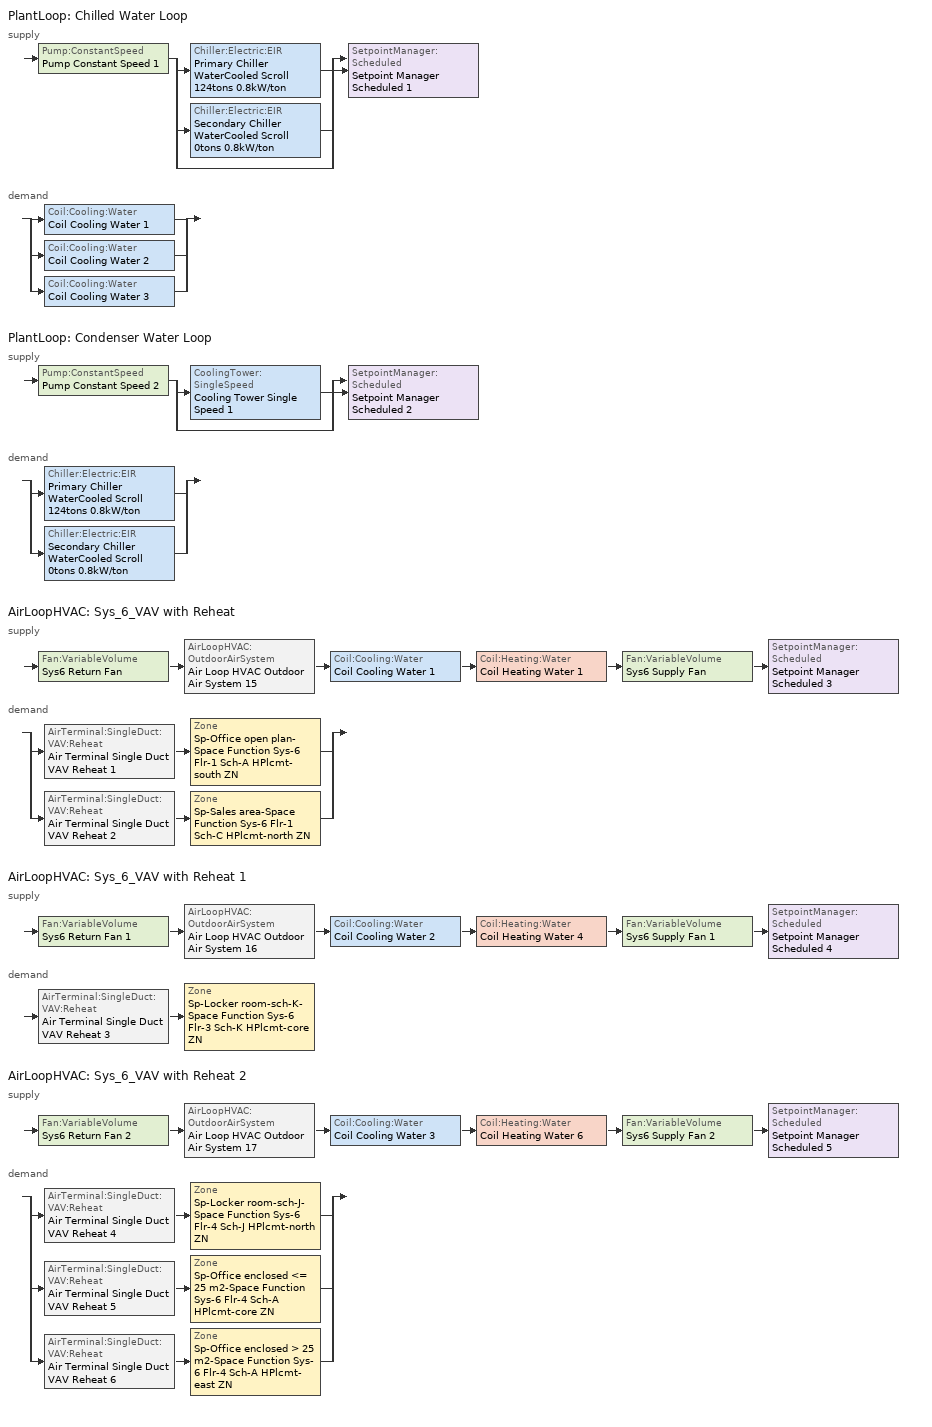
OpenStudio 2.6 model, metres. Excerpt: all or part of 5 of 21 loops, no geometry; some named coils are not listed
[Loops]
PlantLoop 'Chilled Water Loop'
 supply: Pump:ConstantSpeed 'Pump Constant Speed 1' > split
  | Chiller:Electric:EIR 'Primary Chiller WaterCooled Scroll 124tons 0.8kW/ton'
  | Chiller:Electric:EIR 'Secondary Chiller WaterCooled Scroll 0tons 0.8kW/ton'
  | bypass
  join > SetpointManager:Scheduled 'Setpoint Manager Scheduled 1'
 demand: split
  | Coil:Cooling:Water 'Coil Cooling Water 1'
  | Coil:Cooling:Water 'Coil Cooling Water 2'
  | Coil:Cooling:Water 'Coil Cooling Water 3'
PlantLoop 'Condenser Water Loop'
 supply: Pump:ConstantSpeed 'Pump Constant Speed 2' > split
  | CoolingTower:SingleSpeed 'Cooling Tower Single Speed 1'
  | bypass
  join > SetpointManager:Scheduled 'Setpoint Manager Scheduled 2'
 demand: split
  | Chiller:Electric:EIR 'Primary Chiller WaterCooled Scroll 124tons 0.8kW/ton'
  | Chiller:Electric:EIR 'Secondary Chiller WaterCooled Scroll 0tons 0.8kW/ton'
AirLoopHVAC 'Sys_6_VAV with Reheat'
 supply: Fan:VariableVolume 'Sys6 Return Fan' > AirLoopHVAC:OutdoorAirSystem 'Air Loop HVAC Outdoor Air System 15' > Coil:Cooling:Water 'Coil Cooling Water 1' > Coil:Heating:Water 'Coil Heating Water 1' > Fan:VariableVolume 'Sys6 Supply Fan' > SetpointManager:Scheduled 'Setpoint Manager Scheduled 3'
 demand: split
  | AirTerminal:SingleDuct:VAV:Reheat 'Air Terminal Single Duct VAV Reheat 1' > Zone 'Sp-Office open plan-Space Function Sys-6 Flr-1 Sch-A HPlcmt-south ZN'
  | AirTerminal:SingleDuct:VAV:Reheat 'Air Terminal Single Duct VAV Reheat 2' > Zone 'Sp-Sales area-Space Function Sys-6 Flr-1 Sch-C HPlcmt-north ZN'
AirLoopHVAC 'Sys_6_VAV with Reheat 1'
 supply: Fan:VariableVolume 'Sys6 Return Fan 1' > AirLoopHVAC:OutdoorAirSystem 'Air Loop HVAC Outdoor Air System 16' > Coil:Cooling:Water 'Coil Cooling Water 2' > Coil:Heating:Water 'Coil Heating Water 4' > Fan:VariableVolume 'Sys6 Supply Fan 1' > SetpointManager:Scheduled 'Setpoint Manager Scheduled 4'
 demand: AirTerminal:SingleDuct:VAV:Reheat 'Air Terminal Single Duct VAV Reheat 3' > Zone 'Sp-Locker room-sch-K-Space Function Sys-6 Flr-3 Sch-K HPlcmt-core ZN'
AirLoopHVAC 'Sys_6_VAV with Reheat 2'
 supply: Fan:VariableVolume 'Sys6 Return Fan 2' > AirLoopHVAC:OutdoorAirSystem 'Air Loop HVAC Outdoor Air System 17' > Coil:Cooling:Water 'Coil Cooling Water 3' > Coil:Heating:Water 'Coil Heating Water 6' > Fan:VariableVolume 'Sys6 Supply Fan 2' > SetpointManager:Scheduled 'Setpoint Manager Scheduled 5'
 demand: split
  | AirTerminal:SingleDuct:VAV:Reheat 'Air Terminal Single Duct VAV Reheat 4' > Zone 'Sp-Locker room-sch-J-Space Function Sys-6 Flr-4 Sch-J HPlcmt-north ZN'
  | AirTerminal:SingleDuct:VAV:Reheat 'Air Terminal Single Duct VAV Reheat 5' > Zone 'Sp-Office enclosed <= 25 m2-Space Function Sys-6 Flr-4 Sch-A HPlcmt-core ZN'
  | AirTerminal:SingleDuct:VAV:Reheat 'Air Terminal Single Duct VAV Reheat 6' > Zone 'Sp-Office enclosed > 25 m2-Space Function Sys-6 Flr-4 Sch-A HPlcmt-east ZN'
[Sizing:Zone] Zone Cooling Design Supply Air Temperature Input Method=SupplyAirTemperature; Zone Cooling Design Supply Air Temperature {C}=13; Zone Cooling Design Supply Air Temperature Difference {deltaC}=11.11; Zone Heating Design Supply Air Temperature Input Method=SupplyAirTemperature; Zone Heating Design Supply Air Temperature {C}=43; Zone Heating Design Supply Air Temperature Difference {deltaC}=11.11; Zone Cooling Design Supply Air Humidity Ratio {kg-H2O/kg-air}=0.0085; Zone Heating Design Supply Air Humidity Ratio {kg-H2O/kg-air}=0.008; Zone Heating Sizing Factor=1.3; Zone Cooling Sizing Factor=1.1; Cooling Design Air Flow Method=DesignDay; Heating Design Air Flow Method=DesignDay; Account for Dedicated Outdoor Air System=No; Dedicated Outdoor Air System Control Strategy=NeutralSupplyAir; Dedicated Outdoor Air Low Setpoint Temperature for Design {C}=autosize; Dedicated Outdoor Air High Setpoint Temperature for Design {C}=autosize
Sp-Office open plan-Space Function Sys-6 Flr-1 Sch-A HPlcmt-south ZN; Sp-Sales area-Space Function Sys-6 Flr-1 Sch-C HPlcmt-north ZN; Sp-Locker room-sch-K-Space Function Sys-6 Flr-3 Sch-K HPlcmt-core ZN; Sp-Locker room-sch-J-Space Function Sys-6 Flr-4 Sch-J HPlcmt-north ZN; Sp-Office enclosed > 25 m2-Space Function Sys-6 Flr-4 Sch-A HPlcmt-east ZN; Sp-Office enclosed <= 25 m2-Space Function Sys-6 Flr-4 Sch-A HPlcmt-core ZN
[Zone equipment]
Sp-Office open plan-Space Function Sys-6 Flr-1 Sch-A HPlcmt-south ZN: Air Terminal Single Duct VAV Reheat 1, Zone HVAC Baseboard Convective Water 15
Sp-Sales area-Space Function Sys-6 Flr-1 Sch-C HPlcmt-north ZN: Air Terminal Single Duct VAV Reheat 2, Zone HVAC Baseboard Convective Water 16
Sp-Locker room-sch-K-Space Function Sys-6 Flr-3 Sch-K HPlcmt-core ZN: Air Terminal Single Duct VAV Reheat 3, Zone HVAC Baseboard Convective Water 17
Sp-Locker room-sch-J-Space Function Sys-6 Flr-4 Sch-J HPlcmt-north ZN: Air Terminal Single Duct VAV Reheat 4, Zone HVAC Baseboard Convective Water 18
Sp-Office enclosed > 25 m2-Space Function Sys-6 Flr-4 Sch-A HPlcmt-east ZN: Air Terminal Single Duct VAV Reheat 6, Zone HVAC Baseboard Convective Water 20
Sp-Office enclosed <= 25 m2-Space Function Sys-6 Flr-4 Sch-A HPlcmt-core ZN: Air Terminal Single Duct VAV Reheat 5, Zone HVAC Baseboard Convective Water 19
[PlantLoop] Glycol Concentration=0; Plant Loop Volume {m3}=Autocalculate; Load Distribution Scheme=Optimal
Chilled Water Loop; Condenser Water Loop
[Sizing:Plant] Loop Design Temperature Difference {deltaC}=6; Sizing Option=NonCoincident; Zone Timesteps in Averaging Window=1; Coincident Sizing Factor Mode=None
Name | Loop Type | Design Loop Exit Temperature {C}
Chilled Water Loop | Cooling | 7
Condenser Water Loop | Condenser | 29
[AirLoopHVAC] Design Supply Air Flow Rate {m3/s}=AutoSize
Name | Availability Schedule
Sys_6_VAV with Reheat | Sys_6_VAV with Reheat Occ Sch
Sys_6_VAV with Reheat 1 | Sys_6_VAV with Reheat 1 Occ Sch
Sys_6_VAV with Reheat 2 | Sys_6_VAV with Reheat 2 Occ Sch
[Sizing:System] Type of Load to Size On=Sensible; Design Outdoor Air Flow Rate {m3/s}=Autosize; Minimum System Air Flow Ratio=0.3; Preheat Design Temperature {C}=7; Preheat Design Humidity Ratio {kg-H2O/kg-Air}=0.008; Precool Design Temperature {C}=12.8; Precool Design Humidity Ratio {kg-H2O/kg-Air}=0.008; Central Cooling Design Supply Air Temperature {C}=13; Central Heating Design Supply Air Temperature {C}=13.1; Sizing Option=NonCoincident; 100% Outdoor Air in Cooling=No; 100% Outdoor Air in Heating=No; Central Cooling Design Supply Air Humidity Ratio {kg-H2O/kg-Air}=0.0085; Central Heating Design Supply Air Humidity Ratio {kg-H2O/kg-Air}=0.008; Cooling Design Air Flow Method=DesignDay; Cooling Design Air Flow Rate {m3/s}=0; Heating Design Air Flow Method=DesignDay; Heating Design Air Flow Rate {m3/s}=0; System Outdoor Air Method=ZoneSum; Zone Maximum Outdoor Air Fraction=1; Cooling Supply Air Flow Rate Per Floor Area {m3/s-m2}=0.00996765; Cooling Fraction of Autosized Cooling Supply Air Flow Rate=1; Cooling Supply Air Flow Rate Per Unit Cooling Capacity {m3/s-W}=3.94755e-05; Heating Supply Air Flow Rate Per Floor Area {m3/s-m2}=0.00996765; Heating Fraction of Autosized Heating Supply Air Flow Rate=1; Heating Fraction of Autosized Cooling Supply Air Flow Rate=1; Heating Supply Air Flow Rate Per Unit Heating Capacity {m3/s-W}=3.15882e-05; Cooling Design Capacity Method=CoolingDesignCapacity; Cooling Design Capacity {W}=autosize; Cooling Design Capacity Per Floor Area {W/m2}=234.7; Fraction of Autosized Cooling Design Capacity=1; Heating Design Capacity Method=HeatingDesignCapacity; Heating Design Capacity {W}=autosize; Heating Design Capacity Per Floor Area {W/m2}=157; Fraction of Autosized Heating Design Capacity=1; Central Cooling Capacity Control Method=OnOff
Sys_6_VAV with Reheat; Sys_6_VAV with Reheat 1; Sys_6_VAV with Reheat 2
[Controller:OutdoorAir] Minimum Outdoor Air Flow Rate {m3/s}=autosize; Maximum Outdoor Air Flow Rate {m3/s}=Autosize; Economizer Control Type=DifferentialEnthalpy; Economizer Control Action Type=ModulateFlow; Lockout Type=NoLockout; Minimum Limit Type=FixedMinimum; High Humidity Control=No; Heat Recovery Bypass Control Type=BypassWhenOAFlowGreaterThanMinimum
Name | Minimum Outdoor Air Schedule | Controller Mechanical Ventilation
Controller Outdoor Air 15 | Sys_6_VAV with Reheat Occ Sch | Controller Mechanical Ventilation 15
Controller Outdoor Air 16 | Sys_6_VAV with Reheat 1 Occ Sch | Controller Mechanical Ventilation 16
Controller Outdoor Air 17 | Sys_6_VAV with Reheat 2 Occ Sch | Controller Mechanical Ventilation 17
[Controller:MechanicalVentilation] Availability Schedule=Always On Discrete; System Outdoor Air Method=ZoneSum
Controller Mechanical Ventilation 15; Controller Mechanical Ventilation 16; Controller Mechanical Ventilation 17
[AirLoopHVAC:OutdoorAirSystem]
Name | Controller
Air Loop HVAC Outdoor Air System 15 | Controller Outdoor Air 15
Air Loop HVAC Outdoor Air System 16 | Controller Outdoor Air 16
Air Loop HVAC Outdoor Air System 17 | Controller Outdoor Air 17
[Pump:ConstantSpeed] Rated Flow Rate {m3/s}=autosize; Rated Pump Head {Pa}=179352; Rated Power Consumption {W}=autosize; Fraction of Motor Inefficiencies to Fluid Stream=0; Pump Control Type=Intermittent; Design Power Sizing Method=PowerPerFlowPerPressure; Design Electric Power per Unit Flow Rate {W/(m3/s)}=348701.1
Name | Motor Efficiency | Design Shaft Power per Unit Flow Rate per Unit Head {W-s/m3-Pa}
Pump Constant Speed 1 | 0.917 | 1.79522
Pump Constant Speed 2 | 0.924 | 1.55051
[Chiller:Electric:EIR] Cooling Capacity Function of Temperature Curve=WaterCooled_Scroll_CAPFT_NECB2011; Electric Input to Cooling Output Ratio Function of Temperature Curve=WaterCooled_Scroll_EIRFT_NECB2011; Electric Input to Cooling Output Ratio Function of Part Load Ratio Curve=WaterCooled_Scroll_EIRFPLR_NECB2011; Minimum Part Load Ratio=0.25; Minimum Unloading Ratio=0.25; Condenser Type=WaterCooled; Chiller Flow Mode=LeavingSetpointModulated; Design Heat Recovery Water Flow Rate {m3/s}=0; Sizing Factor=1; Basin Heater Capacity {W/K}=0; Basin Heater Setpoint Temperature {C}=10
Name | Reference Capacity {W} | Reference COP {W/W}
Primary Chiller WaterCooled Scroll 124tons 0.8kW/ton | 434381 | 4.54393
Secondary Chiller WaterCooled Scroll 0tons 0.8kW/ton | 0.001 | 4.5032
[SetpointManager:Scheduled] Control Variable=Temperature
Name | Schedule
Setpoint Manager Scheduled 1 | CHW Temp
Setpoint Manager Scheduled 2 | CW Temp
Setpoint Manager Scheduled 3 | Supply Air Temp
Setpoint Manager Scheduled 4 | Supply Air Temp 1
Setpoint Manager Scheduled 5 | Supply Air Temp 2
[CoolingTower:SingleSpeed]
Cooling Tower Single Speed 1: Design Water Flow Rate {m3/s}=autosize; Design Air Flow Rate {m3/s}=autosize; Fan Power at Design Air Flow Rate {W}=6889.69; U-Factor Times Area Value at Design Air Flow Rate {W/K}=autosize; Air Flow Rate in Free Convection Regime {m3/s}=autosize; U-Factor Times Area Value at Free Convection Air Flow Rate {W/K}=autosize; Performance Input Method=UFactorTimesAreaAndDesignWaterFlowRate; Free Convection Capacity {W}=0; Basin Heater Capacity {W/K}=0; Evaporation Loss Mode=LossFactor; Evaporation Loss Factor {percent/K}=0.2; Drift Loss Percent {percent}=0.008; Blowdown Calculation Mode=ConcentrationRatio; Blowdown Concentration Ratio=3; Capacity Control=FanCycling; Number of Cells=1; Cell Control=MinimalCell; Cell Minimum  Water Flow Rate Fraction=0.33; Cell Maximum Water Flow Rate Fraction=2.5; Sizing Factor=1; Free Convection Air Flow Rate Sizing Factor=0.1; Free Convection U-Factor Times Area Value Sizing Factor=0.1; Heat Rejection Capacity and Nominal Capacity Sizing Ratio=1.25; Free Convection Nominal Capacity Sizing Factor=0.1; Design Inlet Air Dry-Bulb Temperature {C}=35; Design Inlet Air Wet-Bulb Temperature {C}=24; Design Approach Temperature {deltaC}=5; Design Range Temperature {deltaC}=6
[Fan:VariableVolume] Availability Schedule=Always On Discrete; Maximum Flow Rate {m3/s}=Autosize; Fan Power Minimum Flow Rate Input Method=Fraction; Fan Power Minimum Air Flow Rate {m3/s}=0; Motor In Airstream Fraction=1; Fan Power Coefficient 5=0
Name | Fan Efficiency | Pressure Rise {Pa} | Fan Power Minimum Flow Fraction | Motor Efficiency | Fan Power Coefficient 1 | Fan Power Coefficient 2 | Fan Power Coefficient 3 | Fan Power Coefficient 4
Sys6 Supply Fan; Sys6 Supply Fan 1 | 0.549965 | 1000 | 0.68 | 0.8461 | -2.4176 | 9.5874 | -11.559 | 5.4009
Sys6 Return Fan; Sys6 Return Fan 1; Sys6 Return Fan 2 | 0.299975 | 250 | 0.68 | 0.4615 | -2.4176 | 9.5874 | -11.559 | 5.4009
Sys6 Supply Fan 2 | 0.549965 | 1000 | 0.5 | 0.8461 | -4.1457 | 16.803 | -19.471 | 7.8488
[Coil:Cooling:Water] Availability Schedule=Always On Discrete
Coil Cooling Water 1; Coil Cooling Water 2; Coil Cooling Water 3
[Controller:WaterCoil] Action=Reverse; Minimum Actuated Flow {m3/s}=0
Name | Water Coil
Controller Water Coil 2 | Coil Cooling Water 1
Controller Water Coil 6 | Coil Cooling Water 2
Controller Water Coil 9 | Coil Cooling Water 3
[AirTerminal:SingleDuct:VAV:Reheat] Availability Schedule=Always On Discrete; Maximum Air Flow Rate {m3/s}=AutoSize; Zone Minimum Air Flow Input Method=Constant; Constant Minimum Air Flow Fraction=0.3; Maximum Hot Water or Steam Flow Rate {m3/s}=AutoSize; Minimum Hot Water or Steam Flow Rate {m3/s}=0; Convergence Tolerance=0.001; Damper Heating Action=Normal; Maximum Flow per Zone Floor Area During Reheat {m3/s-m2}=AutoSize; Control For Outdoor Air=No
Name | Fixed Minimum Air Flow Rate {m3/s} | Reheat Coil | Maximum Flow Fraction During Reheat | Maximum Reheat Air Temperature {C}
Air Terminal Single Duct VAV Reheat 1 | 3.75 | Coil Heating Water 2 | 0.5 | 43
Air Terminal Single Duct VAV Reheat 2 | 3.75 | Coil Heating Water 3 | 0.5 | 43
Air Terminal Single Duct VAV Reheat 3 | 5 | Coil Heating Water 5 | AutoSize | 18
Air Terminal Single Duct VAV Reheat 4 | 3.75 | Coil Heating Water 7 | 0.5 | 43
Air Terminal Single Duct VAV Reheat 5 | 5 | Coil Heating Water 8 | 0.5 | 43
Air Terminal Single Duct VAV Reheat 6 | 3.75 | Coil Heating Water 9 | 0.5 | 43
[Schedule:Ruleset]
Name | Default Day Schedule | Summer Design Day Schedule | Winter Design Day Schedule
CHW Temp | Schedule Day 3
CW Temp | Schedule Day 4
Supply Air Temp | Supply Air Temp Default
Supply Air Temp 1 | Supply Air Temp Default 1
Supply Air Temp 2 | Supply Air Temp Default 2
Sys_6_VAV with Reheat Occ Sch | Sys_6_VAV with Reheat Occ Sch Default | Sys_6_VAV with Reheat Occ Sch Summer Design Day | Sys_6_VAV with Reheat Occ Sch Winter Design Day
Sys_6_VAV with Reheat 1 Occ Sch | Sys_6_VAV with Reheat 1 Occ Sch Default | Sys_6_VAV with Reheat 1 Occ Sch Summer Design Day | Sys_6_VAV with Reheat 1 Occ Sch Winter Design Day
Sys_6_VAV with Reheat 2 Occ Sch | Sys_6_VAV with Reheat 2 Occ Sch Default | Sys_6_VAV with Reheat 2 Occ Sch Summer Design Day | Sys_6_VAV with Reheat 2 Occ Sch Winter Design Day
[Schedule:Day]
Schedule Day 3; wkdCHW Temp 1; satCHW Temp 1; sunCHW Temp 1: 1, 0, 7, 2, 0, 7, 3, 0, 7, 4, 0, 7, 5, 0, 7, 6, 0, 7, 7, 0, 7, 8, 0, 7, 9, 0, 7, 10, 0, 7, 11, 0, 7, 12, 0, 7, 13, 0, 7, 14, 0, 7, 15, 0, 7, 16, 0, 7, 17, 0, 7, 18, 0, 7, 19, 0, 7, 20, 0, 7, 21, 0, 7, 22, 0, 7, 23, 0, 7, 24, 0, 7
Schedule Day 4; wkdCW Temp 1; satCW Temp 1; sunCW Temp 1: 1, 0, 29, 2, 0, 29, 3, 0, 29, 4, 0, 29, 5, 0, 29, 6, 0, 29, 7, 0, 29, 8, 0, 29, 9, 0, 29, 10, 0, 29, 11, 0, 29, 12, 0, 29, 13, 0, 29, 14, 0, 29, 15, 0, 29, 16, 0, 29, 17, 0, 29, 18, 0, 29, 19, 0, 29, 20, 0, 29, 21, 0, 29, 22, 0, 29, 23, 0, 29, 24, 0, 29
Supply Air Temp Default; Supply Air Temp Default 1; Supply Air Temp Default 2: 24, 0, 13
Sys_6_VAV with Reheat Occ Sch Default; Sys_6_VAV with Reheat Occ Sch Winter Design Day; Sys_6_VAV with Reheat Occ Sch Summer Design Day; Sys_6_VAV with Reheat 1 Occ Sch Default; Sys_6_VAV with Reheat 1 Occ Sch Winter Design Day; Sys_6_VAV with Reheat 1 Occ Sch Summer Design Day; Sys_6_VAV with Reheat 2 Occ Sch Default; Sys_6_VAV with Reheat 2 Occ Sch Winter Design Day; Sys_6_VAV with Reheat 2 Occ Sch Summer Design Day; Sys_6_VAV with Reheat 2 Occ Sch Monday; Sys_6_VAV with Reheat 2 Occ Sch Tuesday; Sys_6_VAV with Reheat 2 Occ Sch Wednesday; Sys_6_VAV with Reheat 2 Occ Sch Thursday; Sys_6_VAV with Reheat 2 Occ Sch Friday; Sys_6_VAV with Reheat 2 Occ Sch Saturday; Sys_6_VAV with Reheat 2 Occ Sch Sunday: 24, 0, 1
Sys_6_VAV with Reheat Occ Sch Monday; Sys_6_VAV with Reheat Occ Sch Tuesday; Sys_6_VAV with Reheat Occ Sch Wednesday; Sys_6_VAV with Reheat Occ Sch Thursday; Sys_6_VAV with Reheat Occ Sch Friday: 8, 0, 0, 21, 0, 1, 24, 0, 0
Sys_6_VAV with Reheat Occ Sch Saturday; Sys_6_VAV with Reheat Occ Sch Sunday: 10, 0, 0, 19, 0, 1, 24, 0, 0
Sys_6_VAV with Reheat 1 Occ Sch Monday; Sys_6_VAV with Reheat 1 Occ Sch Tuesday; Sys_6_VAV with Reheat 1 Occ Sch Wednesday; Sys_6_VAV with Reheat 1 Occ Sch Thursday; Sys_6_VAV with Reheat 1 Occ Sch Friday; Sys_6_VAV with Reheat 1 Occ Sch Saturday; Sys_6_VAV with Reheat 1 Occ Sch Sunday: 6, 0, 0, 20, 0, 1, 24, 0, 0
[Schedule:Rule] Date Specification Type=DateRange; Start Month=1; Start Day=1; End Month=12
Name | Schedule Ruleset | Rule Order | Day Schedule | Apply Sunday | Apply Monday | Apply Tuesday | Apply Wednesday | Apply Thursday | Apply Friday | Apply Saturday | End Day
wkdCHW Temp rule | CHW Temp | 2 | wkdCHW Temp 1 | No | Yes | Yes | Yes | Yes | Yes | No | 31
satCHW Temprule | CHW Temp | 1 | satCHW Temp 1 | No | No | No | No | No | No | Yes | 31
sunCHW Temprule | CHW Temp | 0 | sunCHW Temp 1 | Yes | No | No | No | No | No | No | 31
wkdCW Temp rule | CW Temp | 2 | wkdCW Temp 1 | No | Yes | Yes | Yes | Yes | Yes | No | 31
satCW Temprule | CW Temp | 1 | satCW Temp 1 | No | No | No | No | No | No | Yes | 31
sunCW Temprule | CW Temp | 0 | sunCW Temp 1 | Yes | No | No | No | No | No | No | 31
Sys_6_VAV with Reheat Occ Sch Monday Rule | Sys_6_VAV with Reheat Occ Sch | 6 | Sys_6_VAV with Reheat Occ Sch Monday |  | Yes |  |  |  |  |  | 25
Sys_6_VAV with Reheat Occ Sch Tuesday Rule | Sys_6_VAV with Reheat Occ Sch | 5 | Sys_6_VAV with Reheat Occ Sch Tuesday |  |  | Yes |  |  |  |  | 26
Sys_6_VAV with Reheat Occ Sch Wednesday Rule | Sys_6_VAV with Reheat Occ Sch | 4 | Sys_6_VAV with Reheat Occ Sch Wednesday |  |  |  | Yes |  |  |  | 27
Sys_6_VAV with Reheat Occ Sch Thursday Rule | Sys_6_VAV with Reheat Occ Sch | 3 | Sys_6_VAV with Reheat Occ Sch Thursday |  |  |  |  | Yes |  |  | 28
Sys_6_VAV with Reheat Occ Sch Friday Rule | Sys_6_VAV with Reheat Occ Sch | 2 | Sys_6_VAV with Reheat Occ Sch Friday |  |  |  |  |  | Yes |  | 29
Sys_6_VAV with Reheat Occ Sch Saturday Rule | Sys_6_VAV with Reheat Occ Sch | 1 | Sys_6_VAV with Reheat Occ Sch Saturday |  |  |  |  |  |  | Yes | 30
Sys_6_VAV with Reheat Occ Sch Sunday Rule | Sys_6_VAV with Reheat Occ Sch | 0 | Sys_6_VAV with Reheat Occ Sch Sunday | Yes |  |  |  |  |  |  | 31
Sys_6_VAV with Reheat 1 Occ Sch Monday Rule | Sys_6_VAV with Reheat 1 Occ Sch | 6 | Sys_6_VAV with Reheat 1 Occ Sch Monday |  | Yes |  |  |  |  |  | 25
Sys_6_VAV with Reheat 1 Occ Sch Tuesday Rule | Sys_6_VAV with Reheat 1 Occ Sch | 5 | Sys_6_VAV with Reheat 1 Occ Sch Tuesday |  |  | Yes |  |  |  |  | 26
Sys_6_VAV with Reheat 1 Occ Sch Wednesday Rule | Sys_6_VAV with Reheat 1 Occ Sch | 4 | Sys_6_VAV with Reheat 1 Occ Sch Wednesday |  |  |  | Yes |  |  |  | 27
Sys_6_VAV with Reheat 1 Occ Sch Thursday Rule | Sys_6_VAV with Reheat 1 Occ Sch | 3 | Sys_6_VAV with Reheat 1 Occ Sch Thursday |  |  |  |  | Yes |  |  | 28
Sys_6_VAV with Reheat 1 Occ Sch Friday Rule | Sys_6_VAV with Reheat 1 Occ Sch | 2 | Sys_6_VAV with Reheat 1 Occ Sch Friday |  |  |  |  |  | Yes |  | 29
Sys_6_VAV with Reheat 1 Occ Sch Saturday Rule | Sys_6_VAV with Reheat 1 Occ Sch | 1 | Sys_6_VAV with Reheat 1 Occ Sch Saturday |  |  |  |  |  |  | Yes | 30
Sys_6_VAV with Reheat 1 Occ Sch Sunday Rule | Sys_6_VAV with Reheat 1 Occ Sch | 0 | Sys_6_VAV with Reheat 1 Occ Sch Sunday | Yes |  |  |  |  |  |  | 31
Sys_6_VAV with Reheat 2 Occ Sch Monday Rule | Sys_6_VAV with Reheat 2 Occ Sch | 6 | Sys_6_VAV with Reheat 2 Occ Sch Monday |  | Yes |  |  |  |  |  | 25
Sys_6_VAV with Reheat 2 Occ Sch Tuesday Rule | Sys_6_VAV with Reheat 2 Occ Sch | 5 | Sys_6_VAV with Reheat 2 Occ Sch Tuesday |  |  | Yes |  |  |  |  | 26
Sys_6_VAV with Reheat 2 Occ Sch Wednesday Rule | Sys_6_VAV with Reheat 2 Occ Sch | 4 | Sys_6_VAV with Reheat 2 Occ Sch Wednesday |  |  |  | Yes |  |  |  | 27
Sys_6_VAV with Reheat 2 Occ Sch Thursday Rule | Sys_6_VAV with Reheat 2 Occ Sch | 3 | Sys_6_VAV with Reheat 2 Occ Sch Thursday |  |  |  |  | Yes |  |  | 28
Sys_6_VAV with Reheat 2 Occ Sch Friday Rule | Sys_6_VAV with Reheat 2 Occ Sch | 2 | Sys_6_VAV with Reheat 2 Occ Sch Friday |  |  |  |  |  | Yes |  | 29
Sys_6_VAV with Reheat 2 Occ Sch Saturday Rule | Sys_6_VAV with Reheat 2 Occ Sch | 1 | Sys_6_VAV with Reheat 2 Occ Sch Saturday |  |  |  |  |  |  | Yes | 30
Sys_6_VAV with Reheat 2 Occ Sch Sunday Rule | Sys_6_VAV with Reheat 2 Occ Sch | 0 | Sys_6_VAV with Reheat 2 Occ Sch Sunday | Yes |  |  |  |  |  |  | 31
[Schedule:Constant]
Always On Discrete: Value=1
[Curve:Biquadratic] Minimum Value of x=5; Maximum Value of x=10; Minimum Value of y=24; Maximum Value of y=35
Name | Coefficient1 Constant | Coefficient2 x | Coefficient3 x**2 | Coefficient4 y | Coefficient5 y**2 | Coefficient6 x*y
WaterCooled_Scroll_CAPFT_NECB2011 | 0.94418 | 0.0337102 | 9.75564e-05 | -0.00322114 | -4.91832e-05 | -0.000177584
WaterCooled_Scroll_EIRFT_NECB2011 | 0.727393 | -0.0118922 | 0.000541177 | 0.00187934 | 0.000473461 | -0.000711472
[Curve:Quadratic]
WaterCooled_Scroll_EIRFPLR_NECB2011: Coefficient1 Constant=0.04412; Coefficient2 x=0.640367; Coefficient3 x**2=0.319555; Minimum Value of x=0; Maximum Value of x=1
